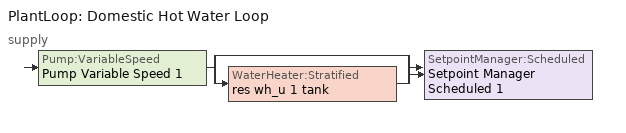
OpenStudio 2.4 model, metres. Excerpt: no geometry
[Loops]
PlantLoop 'Domestic Hot Water Loop'
 supply: Pump:VariableSpeed 'Pump Variable Speed 1' > split
  | bypass
  | WaterHeater:Stratified 'res wh_u 1 tank'
  join > SetpointManager:Scheduled 'Setpoint Manager Scheduled 1'
[PlantLoop]
Domestic Hot Water Loop: Glycol Concentration=0; Maximum Loop Flow Rate {m3/s}=0.01; Plant Loop Volume {m3}=0.003; Load Distribution Scheme=Optimal
[Sizing:Plant]
Domestic Hot Water Loop: Loop Type=Heating; Design Loop Exit Temperature {C}=51.6667; Loop Design Temperature Difference {deltaC}=5.55556; Sizing Option=NonCoincident; Zone Timesteps in Averaging Window=1; Coincident Sizing Factor Mode=None
[Pump:VariableSpeed]
Pump Variable Speed 1: Rated Flow Rate {m3/s}=0.01; Rated Pump Head {Pa}=1; Rated Power Consumption {W}=0; Motor Efficiency=1; Fraction of Motor Inefficiencies to Fluid Stream=0; Coefficient 1 of the Part Load Performance Curve=0; Coefficient 2 of the Part Load Performance Curve=1; Coefficient 3 of the Part Load Performance Curve=0; Coefficient 4 of the Part Load Performance Curve=0; Pump Control Type=Intermittent; Skin Loss Radiative Fraction=0.5; Design Power Sizing Method=PowerPerFlowPerPressure; Design Electric Power per Unit Flow Rate {W/(m3/s)}=348701.1; Design Shaft Power per Unit Flow Rate per Unit Head {W-s/m3-Pa}=1.28205; Design Minimum Flow Rate Fraction=0
[SetpointManager:Scheduled]
Setpoint Manager Scheduled 1: Control Variable=Temperature; Schedule=dhw temp
[WaterHeater:HeatPump:WrappedCondenser]
res wh_u 1 hpwh: Availability Schedule=Always On Discrete; Compressor Setpoint Temperature Schedule=res wh_u 1 WaterHeaterHPSchedule; Dead Band Temperature Difference {deltaC}=0.5; Condenser Bottom Location {m}=0.0869862; Condenser Top Location {m}=0.559813; Evaporator Air Flow Rate {m3/s}=0.0854225; Inlet Air Configuration=Schedule; Inlet Air Temperature Schedule=res wh_u 1 Tamb act; Inlet Air Humidity Schedule=res wh_u 1 RHamb act; Tank=res wh_u 1 tank; DX Coil=res wh_u 1 coil; Minimum Inlet Air Temperature for Compressor Operation {C}=7.22222; Maximum Inlet Air Temperature for Compressor Operation {C}=48.8889; Compressor Location=Schedule; Compressor Ambient Temperature Schedule=res wh_u 1 Tamb act; Fan=res wh_u 1 fan; Fan Placement=DrawThrough; On Cycle Parasitic Electric Load {W}=0; Off Cycle Parasitic Electric Load {W}=0; Parasitic Heat Rejection Location=Outdoors; Tank Element Control Logic=MutuallyExclusive; Control Sensor 1 Height In Stratified Tank {m}=0.818187; Control Sensor 1 Weight=1; Control Sensor 2 Height In Stratified Tank {m}=0.818187
[Coil:WaterHeating:AirToWaterHeatPump:Wrapped]
res wh_u 1 coil: Rated Heating Capacity {W}=1400; Rated COP {W/W}=2.8; Rated Sensible Heat Ratio=0.88; Rated Evaporator Inlet Air Dry-Bulb Temperature {C}=19.7222; Rated Evaporator Inlet Air Wet-Bulb Temperature {C}=13.0782; Rated Condenser Water Temperature {C}=48.89; Rated Evaporator Air Flow Rate {m3/s}=0.0854225; Evaporator Fan Power Included in Rated COP=Yes; Crankcase Heater Capacity {W}=0; Maximum Ambient Temperature for Crankcase Heater Operation {C}=0; Evaporator Air Temperature Type for Curve Objects=WetBulbTemperature; Heating Capacity Function of Temperature Curve=HPWH-Cap-fT; Heating Capacity Function of Air Flow Fraction Curve=HPWH-Htg-Cap-FF; Heating COP Function of Temperature Curve=HPWH-COP-fT; Heating COP Function of Air Flow Fraction Curve=HPWH-Htg-COP-FF; Part Load Fraction Correlation Curve=HPWH-COP-fPLR
[WaterHeater:Stratified]
res wh_u 1 tank: Tank Volume {m3}=0.170344; Tank Height {m}=1.0335; Tank Shape=VerticalCylinder; Maximum Temperature Limit {C}=90; Heater Priority Control=MasterSlave; Heater 1 Setpoint Temperature Schedule=res wh_u 1 TopElementSetpoint; Heater 1 Deadband Temperature Difference {deltaC}=25; Heater 1 Capacity {W}=4500; Heater 1 Height {m}=0.732062; Heater 2 Setpoint Temperature Schedule=res wh_u 1 BottomElementSetpoint; Heater 2 Deadband Temperature Difference {deltaC}=30; Heater 2 Capacity {W}=4500; Heater 2 Height {m}=0.129188; Heater Fuel Type=Electricity; Heater Thermal Efficiency=1; Off Cycle Parasitic Fuel Consumption Rate {W}=3; Off Cycle Parasitic Fuel Type=Electricity; Off Cycle Parasitic Heat Fraction to Tank=0; Off Cycle Parasitic Height {m}=0; On Cycle Parasitic Fuel Consumption Rate {W}=3; On Cycle Parasitic Fuel Type=Electricity; On Cycle Parasitic Heat Fraction to Tank=0; On Cycle Parasitic Height {m}=0; Ambient Temperature Indicator=Schedule; Ambient Temperature Schedule=res wh_u 1 Tamb act; Uniform Skin Loss Coefficient per Unit Area to Ambient Temperature {W/m2-K}=1.13221; Skin Loss Fraction to Zone=1; Off Cycle Flue Loss Coefficient to Ambient Temperature {W/K}=0; Off Cycle Flue Loss Fraction to Zone=1; Use Side Effectiveness=1; Use Side Inlet Height {m}=0; Use Side Outlet Height {m}=autocalculate; Source Side Effectiveness=1; Source Side Inlet Height {m}=0; Source Side Outlet Height {m}=0; Inlet Mode=Fixed; Use Side Design Flow Rate {m3/s}=0.00283433; Source Side Design Flow Rate {m3/s}=0; Indirect Water Heating Recovery Time {hr}=1.5; Number of Nodes=12; Additional Destratification Conductivity {W/m-K}=0; Node 1 Additional Loss Coefficient {W/m2-K}=0; Node 2 Additional Loss Coefficient {W/m2-K}=0; Node 3 Additional Loss Coefficient {W/m2-K}=0; Node 4 Additional Loss Coefficient {W/m2-K}=0; Node 5 Additional Loss Coefficient {W/m2-K}=0; Node 6 Additional Loss Coefficient {W/m2-K}=0; Node 7 Additional Loss Coefficient {W/m2-K}=0; Node 8 Additional Loss Coefficient {W/m2-K}=0; Node 9 Additional Loss Coefficient {W/m2-K}=0; Node 10 Additional Loss Coefficient {W/m2-K}=0; Node 11 Additional Loss Coefficient {W/m2-K}=0; Node 12 Additional Loss Coefficient {W/m2-K}=0
[Fan:OnOff]
res wh_u 1 fan: Availability Schedule=Always On Discrete; Fan Efficiency=0.234952; Pressure Rise {Pa}=23; Maximum Flow Rate {m3/s}=0.0854225; Motor Efficiency=1; Motor In Airstream Fraction=1; Fan Power Ratio Function of Speed Ratio Curve=Fan On Off Power Curve; Fan Efficiency Ratio Function of Speed Ratio Curve=Fan On Off Efficiency Curve
[EnergyManagementSystem:Sensor]
Name | Output Variable or Output Meter Index Key | Output Variable or Output Meter
res_wh_u_1_tl | res wh_u 1 tank | Water Heater Heat Loss Rate
res_wh_u_1_sens_cool | res wh_u 1 coil | Cooling Coil Sensible Cooling Rate
res_wh_u_1_lat_cool | res wh_u 1 coil | Cooling Coil Latent Cooling Rate
res_wh_u_1_fan_pwr | res wh_u 1 fan | Fan Electric Power
res_wh_u_1_T_ctrl | res wh_u 1 tank | Water Heater Temperature Node 3
res_wh_u_1_LE_P | res wh_u 1 tank | Water Heater Heater 2 Heating Energy
res_wh_u_1_UE_P | res wh_u 1 tank | Water Heater Heater 1 Heating Energy
[EnergyManagementSystem:Actuator] Actuated Component Type=Schedule:Constant; Actuated Component Control Type=Schedule Value
Name | Actuated Component
res_wh_u_1_Tamb_act | res wh_u 1 Tamb act
res_wh_u_1_RHamb_act | res wh_u 1 RHamb act
[EnergyManagementSystem:TrendVariable] Number of Timesteps to be Logged=2
Name | EMS Variable
res_wh_u_1_on_off | res_wh_u_1_sens_cool
res_wh_u_1_UETrend | res_wh_u_1_UE_P
res_wh_u_1_LETrend | res_wh_u_1_LE_P
[Schedule:Constant]
Name | Value
dhw temp | 51.6667
res wh_u 1 Tamb act | 23
res wh_u 1 RHamb act | 0.5
res wh_u 1 WaterHeaterHPSchedule; res wh_u 1 BottomElementSetpoint | 51.67
res wh_u 1 TopElementSetpoint | 48.78
Always On Discrete | 1
[Curve:Biquadratic] Minimum Value of x=0; Maximum Value of x=100; Minimum Value of y=0; Maximum Value of y=100
Name | Coefficient1 Constant | Coefficient2 x | Coefficient3 x**2 | Coefficient4 y | Coefficient5 y**2 | Coefficient6 x*y
HPWH-Cap-fT | 0.563 | 0.0437 | 3.9e-005 | 0.0055 | -0.000148 | -0.000145
HPWH-COP-fT | 1.1332 | 0.063 | -9.79e-05 | -0.00972 | -2.14e-05 | -0.000686
[Curve:Cubic] Coefficient1 Constant=1; Coefficient2 x=0; Coefficient3 x**2=0; Coefficient4 x**3=0; Minimum Value of x=0
Name | Maximum Value of x
HPWH-Htg-Cap-FF; HPWH-Htg-COP-FF | 100
HPWH-COP-fPLR; Fan On Off Efficiency Curve | 1
[Curve:Exponent]
Fan On Off Power Curve: Coefficient1 Constant=1; Coefficient2 Constant=0; Coefficient3 Constant=0; Minimum Value of x=0; Maximum Value of x=1
